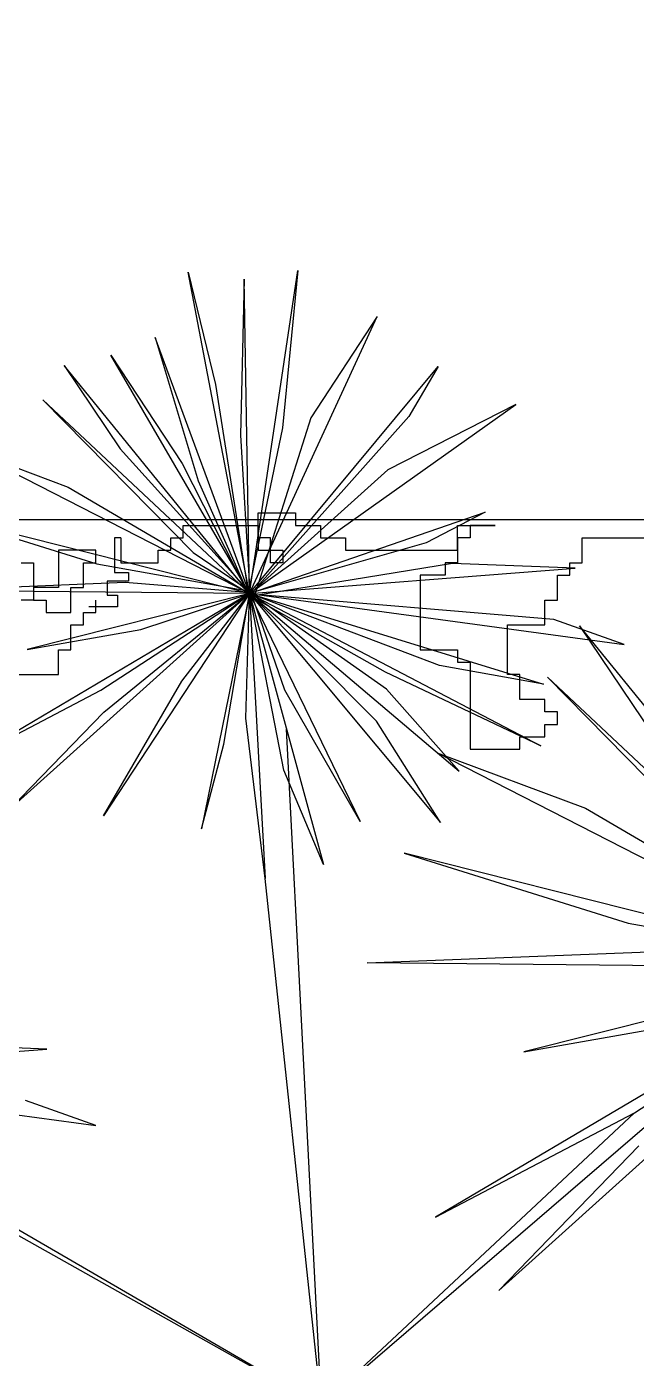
# Model space of a CAD drawing. Header units: inches. Extents: x 1559 to 2285, y -669 to 464.
# Drawn here: x 1863.65 to 1867.06, y 142.93 to 150.39 of the extents above; entities that cross this region are included whole.
import ezdxf

# ---------------------------------------------------------------- set-up
doc = ezdxf.new("R2010")
doc.units = ezdxf.units.IN
doc.header["$MEASUREMENT"] = 0

msp = doc.modelspace()

# ---------------------------------------------------------------- hatches: boundary and pattern name
at = {"true_color": 0x000000}
h = msp.add_hatch(dxfattribs=at)
h.set_pattern_fill('ANGLE', color=18, scale=150)
h.set_pattern_definition([(0, (-1655.02412111452, -1843.914797195747), (0, 41.25), [30, -11.25]), (90, (-1655.02412111452, -1843.914797195747), (-41.25, 2.525834023241416e-15), [30, -11.25])])
h.paths.add_polyline_path([(1933.362881141185, -160.3697992128091), (2052.362881141185, -160.3697992128091), (2052.362881141185, -154.3697992128091), (1968.362881141185, -154.3697992128091), (1968.362881141185, -103.3781863066815), (1962.362881141185, -103.3781863066815), (1962.362881141185, -154.3697992128091), (1939.362881141185, -154.3697992128091), (1939.362881141185, -103.3781863066815), (1968.362881141185, -103.3781863066815), (1968.362881141185, -100.3781863066815), (1969.23766337049, -100.3781863066815, 0.3899832787427712), (1933.362881141186, -67.37818630668153), (1933.362881141186, 63.63020078719092), (1927.362881141186, 63.63020078719094), (1927.362881141186, 8.630200787190915, -0.3856434331269968), (1866.658680298081, 63.63020078719092), (1860.362881141185, 63.63020078719094), (1860.362881141185, 37.63020078719089), (1860.362881141185, -32.36979921280908), (1718.362881141185, -32.36979921280908), (1718.362881141185, -52.29761831783071), (1680.362881141185, -52.29761831783073), (1680.362881141185, -85.36979921280908), (1678.362881141185, -85.36979921280907), (1678.362881141185, -149.3697992128091), (1680.362881141185, -149.3697992128091), (1680.362881141185, -221.800579831156, -0.3728246932726983), (1716.362881141185, -263.3697992128091), (1680.362881141185, -263.3697992128091), (1680.362881141185, -265.3697992128091), (1830.362881141185, -265.3697992128091, 0.3934264603515364), (1869.362881141185, -307.2625193441159), (1869.362881141185, -265.3697992128091), (1881.362881141185, -265.3697992128091), (1881.362881141185, -307.2625193441159, 0.3934264603515364), (1920.362881141185, -265.3697992128091), (1933.362881141185, -265.3697992128091), (2052.362881141185, -265.3697992128091), (2052.362881141185, -262.3697992128091), (2022.362881141185, -262.3697992128091, -0.3659773818630436), (2052.362881141185, -226.8733205142114), (2052.362881141185, -224.976939490376), (2029.417564809624, -224.976939490376), (2029.417564809624, -181.4131369252664), (1933.362881141185, -181.4131369252664)])
h.paths.add_polyline_path([(1833.632715473581, -234.0367107187667), (1826.668792296578, -234.0367107187667), (1826.668792296578, -262.072468116284, -0.4142243799715586), (1824.937586565112, -263.8037377883315), (1819.743969366121, -263.8037377883315, -0.4142027448470122), (1818.012763634524, -262.0725959952778), (1818.01276363413, -262.0725320556846, -0.4142135623730951), (1816.281557901483, -263.8037377883315), (1789.447981754362, -263.8037377883315, -0.4142120619780711), (1787.71677602088, -262.0725409249418, -0.4142150629149533), (1785.985570288256, -263.8037555268459), (1759.151994141135, -263.8037555268459, -0.4142135625106859), (1757.420788407675, -262.0725497941989, -0.4142135623730951), (1755.689582675028, -263.8037555268459), (1728.856006527908, -263.8037555268459, -0.4142135623773987), (1727.124800795235, -262.0725497941989), (1727.124800794448, -262.0725320556674, -0.4142135623759922), (1725.393595061801, -263.8037377883314), (1720.199977864384, -263.8037377883314, -0.4142135623953105), (1718.468772131606, -262.0725320556845), (1718.468772131316, -234.0367107187667), (1712.248988074196, -234.0367107187667), (1712.248988074196, -216.3041604169202), (1683.047169659631, -216.3041604166148, -0.4142073167520004), (1681.705060827774, -214.962080203489), (1681.705060827774, -210.9357537073064, -0.4142198081550507), (1683.047169659631, -209.5936162554967, -0.4142073167520004), (1681.705060827774, -208.2515360423708), (1681.705060827774, -186.1906994427532, -0.4142198081550499), (1683.047169659631, -184.8485619909435, -0.4142073167520011), (1681.705060827774, -183.5064817778176), (1681.705060827774, -161.4456451769794, -0.4142089909240418), (1683.047120093056, -160.1035077266957), (1683.047169659631, -160.1035077263903, -0.4142073167520006), (1681.705060827774, -158.7614275132645), (1681.705060827774, -154.7351010170819, -0.4142198080217719), (1683.047169659631, -153.3929635658829), (1712.248988074196, -153.3929635655809), (1712.248988074196, -144.0272520969083), (1833.632715473581, -144.0272520969083)], flags=16)
h.paths.add_polyline_path([(1899.249142759642, -134.659146953751, -0.4142198080217726), (1900.591251591499, -133.317009502552), (1900.591219982843, -133.3170095015691, -0.4142004186558744), (1899.249142759642, -131.9749292891508), (1899.249142759642, -109.9140926891978, -0.4142198080217727), (1900.591251591499, -108.5719552379988), (1901.93336042398, -108.5719552373881, -0.4142135623759933), (1900.591251591805, -107.2298464052257), (1900.591251591805, -103.2035199091449, -0.4142135623953081), (1901.933360423967, -101.8614110768807), (1931.45975473153, -101.8614110768807, -0.4142073168267023), (1932.801863563402, -103.2034912903349), (1932.801863563402, -107.2298177865175, -0.4142198080833843), (1931.459754731544, -108.5719552379988, -0.4142073166788072), (1932.801863563402, -109.9140354507893), (1932.801863563402, -131.9748720507422, -0.4142198081550499), (1931.459754731544, -133.317009502552, -0.4142073167520011), (1932.801863563402, -134.6590897156778), (1932.801863563402, -156.7199263165161, -0.4142089909266808), (1931.459804298108, -158.0620637667998), (1931.459754731544, -158.0620637671051, -0.4142073167520006), (1932.801863563402, -159.404143980231), (1932.801863563402, -163.4304704764135, -0.4142198080217722), (1931.459754731544, -164.7726079276126), (1901.933360423981, -164.7726079276126, -0.4142135623761251), (1900.591251591805, -163.4304990954501), (1900.591251591805, -159.4041725993693, -0.4142135623953082), (1901.933360423967, -158.0620637671051), (1900.591301157757, -158.0620637667998, -0.4142181336944553), (1899.249142759642, -156.7199835549246)], flags=16)
h.paths.add_polyline_path([(1809.977211723301, -167.6827558471887), (1809.977211723301, -210.3812069684864), (1735.904491824476, -210.3812069684864), (1735.904491824476, -167.6827558471887)], flags=0)
h.paths.add_polyline_path([(1801.37524208616, -176.2847254843291), (1801.37524208616, -201.7792373313459), (1744.506461461617, -201.7792373313459), (1744.506461461617, -176.2847254843291)], flags=0)
h.paths.add_polyline_path([(1810.146812920405, -125.4191026335965), (1805.978378249924, -125.4191026335965), (1805.978378249924, -126.252789567723), (1795.55729157357, -126.252789567723), (1795.55729157357, -125.4191026335965), (1791.388856902938, -125.4191026335965), (1791.388856902938, -122.9180418312928), (1795.55729157357, -122.9180418312928), (1795.55729157357, -121.2506679630398), (1791.388856902938, -121.2506679630397), (1791.388856902938, -102.4927119456482), (1786.478719704571, -102.4927119456482), (1786.478719704571, -121.2506679630398), (1782.31028503409, -121.2506679630398), (1782.31028503409, -122.9180418312928), (1786.478719704571, -122.9180418312928), (1786.478719704571, -125.4191026335965), (1782.31028503409, -125.4191026335965), (1782.31028503409, -126.252789567723), (1771.889198357736, -126.252789567723), (1771.889198357736, -125.4191026335965), (1767.629131099701, -125.4191026335965), (1767.62642787471, -122.9180418312928), (1771.889198357736, -122.9180418312928), (1771.889198357736, -121.2506679630398), (1767.62642787471, -121.2506679630398), (1767.629131099701, -102.4927119456482), (1762.373040517853, -102.4927119456482), (1762.373040517853, -121.2506679630398), (1758.204605847372, -121.2506679630398), (1758.204605847372, -122.9180418312928), (1762.373040517853, -122.9180418312928), (1762.373040517853, -125.4191026335965), (1758.204605847372, -125.4191026335965), (1758.204605847372, -126.252789567723), (1747.783519171018, -126.252789567723), (1747.783519171018, -125.4191026335965), (1743.615084500538, -125.4191026335965), (1743.615084500538, -122.9180418312928), (1747.783519171018, -122.9180418312928), (1747.783519171018, -121.2506679630397), (1743.615084500538, -121.2506679630398), (1743.615084500538, -102.4927119456482), (1740.027217953311, -102.4927119456482), (1740.027217953311, -93.11373393691446), (1721.269261935843, -93.11373393691446), (1721.269261935843, -88.94529926635772), (1719.60188806759, -88.94529926635772), (1719.60188806759, -93.11373393691446), (1717.100827265363, -93.11373393691446), (1717.100827265363, -88.94529926635772), (1716.267140331236, -88.94529926635772), (1716.267140331236, -78.52421259000376), (1717.100827265363, -78.52421259000376), (1717.100827265363, -74.35577791944704), (1719.60188806759, -74.35577791944704), (1719.60188806759, -78.52421259000377), (1721.269261935843, -78.52421259000377), (1721.269261935843, -74.35577791944704), (1740.027217953311, -74.35577791944702), (1740.027217953311, -64.97679991071332), (1743.615084500538, -64.97679991071332), (1743.615084500538, -46.21884389332176), (1747.783519171018, -46.21884389332175), (1747.783519171018, -44.5514700250687), (1743.615084500538, -44.5514700250687), (1743.615084500538, -42.05040922276498), (1747.783519171018, -42.05040922276498), (1747.783519171018, -41.21672228863849), (1758.204605847372, -41.21672228863848), (1758.204605847372, -42.050409222765), (1762.373040517853, -42.050409222765), (1762.373040517853, -44.55147002506871), (1758.204605847372, -44.5514700250687), (1758.204605847372, -46.21884389332173), (1762.373040517853, -46.21884389332175), (1762.373040517853, -64.97679991071334), (1767.62642787471, -64.97679991071334), (1767.629131099701, -46.21884389332173), (1771.889198357736, -46.21884389332173), (1771.889198357736, -44.5514700250687), (1767.62642787471, -44.5514700250687), (1767.629131099701, -42.050409222765), (1771.889198357736, -42.050409222765), (1771.889198357736, -41.21672228863848), (1782.31028503409, -41.21672228863851), (1782.31028503409, -42.05040922276498), (1786.478719704571, -42.050409222765), (1786.478719704571, -44.55147002506871), (1782.31028503409, -44.55147002506871), (1782.31028503409, -46.21884389332175), (1786.478719704571, -46.21884389332176), (1786.478719704571, -64.97679991071334), (1791.388856902938, -64.97679991071332), (1791.388856902938, -46.21884389332176), (1795.55729157357, -46.21884389332178), (1795.55729157357, -44.5514700250687), (1791.388856902938, -44.55147002506872), (1791.388856902938, -42.050409222765), (1795.55729157357, -42.050409222765), (1795.55729157357, -41.21672228863848), (1805.978378249924, -41.21672228863848), (1805.978378249924, -42.050409222765), (1810.146812920405, -42.05040922276498), (1810.146812920405, -44.5514700250687), (1805.978378249924, -44.5514700250687), (1805.978378249924, -46.21884389332176), (1810.146812920405, -46.21884389332173), (1810.146812920405, -64.97679991071335), (1815.059042023029, -64.97679991071334), (1815.059042023029, -74.35577791944704), (1833.816998040496, -74.35577791944705), (1833.816998040496, -78.52421259000376), (1835.484371908598, -78.52421259000377), (1835.484371908598, -74.35577791944704), (1837.985432710977, -74.35577791944704), (1837.985432710977, -78.52421259000377), (1838.819119645104, -78.52421259000378), (1838.819119645104, -88.94529926635772), (1837.985432710977, -88.94529926635772), (1837.985432710977, -93.11373393691446), (1835.484371908598, -93.11373393691446), (1835.484371908598, -88.94529926635772), (1833.816998040496, -88.94529926635772), (1833.816998040496, -93.11373393691447), (1815.059042023029, -93.11373393691444), (1815.059042023029, -102.4927119456482), (1810.146812920405, -102.4927119456482), (1810.146812920405, -121.2506679630398), (1805.978378249924, -121.2506679630398), (1805.978378249924, -122.9180418312928), (1810.146812920405, -122.9180418312928)], flags=16)
h.paths.add_polyline_path([(1793.761158327143, -183.8988092433465), (1793.761158327143, -194.1651535723286), (1752.120545220634, -194.1651535723286), (1752.120545220634, -183.8988092433465)], flags=0)
h.paths.add_polyline_path([(1785.985570288256, -220.5236122110619), (1759.151994141135, -220.5236122110619, 0.4142135623773939), (1757.420788408463, -222.2548179437088), (1757.420788408463, -253.9935897084953, -0.4142073186708097), (1759.151957236356, -252.2623839762589), (1785.985533383502, -252.2623839762589, -0.414219806100049), (1787.716776020902, -253.9935897085124), (1787.716776020902, -222.2548179437303, 0.4142135623767316)], flags=0)
h.paths.add_polyline_path([(1924.637788325548, -250.437667186663), (1944.120143585722, -250.437667186663), (1944.120143585722, -264.0986732663878), (1924.637788325548, -264.0986732663878)], flags=16)
h.paths.add_polyline_path([(1937.789094271733, -256.7217799199861, -1), (1929.669167954113, -256.7217799199861, -1)], flags=0)
h.paths.add_polyline_path([(1949.822223385298, -238.0065871095616), (1978.915124594467, -238.0065871095616), (1978.915124594467, -264.4401151906059), (1949.822223385287, -264.4401151905767)], flags=16)
h.paths.add_polyline_path([(1980.507722272538, -242.2426448664337), (2017.353727980168, -242.2426448664337), (2017.353727980168, -264.4401151906059), (1980.507722272538, -264.4401151906059)], flags=16)
h.paths.add_polyline_path([(1982.507722272538, -244.2426448664337), (2015.353727980168, -244.2426448664337), (2015.353727980168, -262.4401151906059), (1982.507722272538, -262.4401151906059)], flags=0)
h.paths.add_polyline_path([(1715.257781631534, -186.190642204687), (1715.257781631534, -208.2514788042557, -0.4142198080309196), (1713.915672799676, -209.5936162554967), (1688.415604988282, -209.5936162557489), (1688.415604988282, -184.8485619912489), (1713.915672799676, -184.8485619915542, -0.4142073167535255)], flags=0)
h.paths.add_polyline_path([(2100.362881141185, 63.63020078719089), (1997.362881141186, 63.63020078719097), (1997.362881141186, 65.63020078719092), (1946.362881141185, 65.63020078719092), (1946.362881141185, 63.63020078719092), (1939.362881141185, 63.63020078719094), (1939.362881141185, 60.42343894398437), (1960.84480063909, 60.42343894398437), (1960.84480063909, -61.83922265318323), (1939.362881141185, -61.83922265318327), (1939.362881141185, -67.8817076080838, -0.3425020075252717), (1969.23766337049, -100.3781863066815), (1971.362881141185, -100.3781863066815), (1971.362881141185, -130.2278094198801, 0.3567614236843903), (1998.21334599887, -103.3697992128091), (2058.362881141185, -103.3697992128091), (2059.362881141185, -103.3697992128091), (2059.362881141185, -105.3697992128091), (2079.353137630445, -105.3697992128091), (2099.362881141185, -105.3697992128091), (2099.362881141185, -103.3697992128091), (2100.362881141185, -103.3697992128091), (2100.362881141185, -93.70672100601665), (2073.270251478315, -93.7038378149412), (2073.273193750878, -66.0560378852723), (2064.857254382186, -66.05514226297977), (2064.857254382186, -79.9296702664301), (1970.778765064785, -79.92967026643008), (1970.778765064785, 21.40352907693568), (2064.857254382186, 21.40352907693568), (2064.857254382186, 8.593918439397243), (2073.282020567762, 8.593021877801533), (2073.284962839923, 36.24082180747038), (2100.362881141185, 36.23794018197447)])
h.paths.add_polyline_path([(2093.766377404738, 48.20942247166749, -1), (2079.50507173328, 48.20942247166749, -1)], flags=16)
h.paths.add_polyline_path([(2100.362881141185, -109.3697992128091), (2099.362881141185, -109.3697992128091), (2099.362881141185, -107.3697992128091), (2099.158650396052, -107.3697992128091), (2059.362881141185, -107.3697992128091), (2059.362881141185, -109.3697992128091), (2058.362881141185, -109.3697992128091), (2058.362881141185, -115.3697992128091), (2056.362881141185, -115.3697992128091), (2056.362881141185, -148.3697992128091), (2058.362881141185, -148.3697992128091), (2058.362881141185, -226.3697992128091, 0.4142135623730951), (2022.362881141185, -262.3697992128091), (2052.362881141185, -262.3697992128091), (2058.362881141185, -262.3697992128091), (2058.362881141185, -265.3697992128091), (2059.362881141185, -265.3697992128091), (2059.362881141185, -267.3697992128091), (2099.362881141185, -267.3697992128091), (2099.362881141185, -265.3697992128091), (2100.362881141185, -265.3697992128091)])
h.paths.add_polyline_path([(1872.362881141185, -307.3697992128091, -0.4142135623731062), (1830.362881141185, -265.3697992128075), (1830.362881141185, -271.3697992128091), (1825.479953740808, -271.3697992128091), (1825.479953740808, -296.1811279644018), (1800.298339692588, -296.1811279644018), (1800.298339692588, -308.8284743566737), (1816.150131699688, -308.8284743566737), (1816.150131699688, -413.1801133976678), (1702.220218928415, -413.1801133976678), (1702.220218928415, -308.8284743566737), (1716.608412367197, -308.8284743566737), (1716.608412367197, -296.1811279644018), (1691.465376737888, -296.1811279644018), (1691.465376737888, -271.3697992128091), (1680.362881141185, -271.3697992128091), (1680.362881141185, -331.3697992128091), (1678.362881141185, -331.3697992128091), (1678.362881141185, -395.3697992128091), (1680.362881141185, -395.3697992128092), (1680.362881141185, -481.3697992128091), (1686.362881141185, -481.3697992128091), (1686.362881141185, -457.1168234893266), (1746.165952347736, -457.1168234893266), (1746.165952347736, -481.3697992128093), (1799.362881141186, -481.3697992128093), (1799.362881141185, -490.3698794106449), (1756.331278985179, -490.3698794106449, 0.4012768325159566), (1799.362881141186, -529.3544354727711), (1799.362881141186, -567.3697992128089), (1801.362881141186, -567.3697992128091), (1801.362881141186, -569.369799212809), (1834.362881141185, -569.3697992128092), (1834.362881141185, -567.3697992128091), (1836.362881141185, -567.369799212809), (1836.362881141185, -481.3697992128085), (1836.387340191519, -481.2762224308369), (1836.387340191519, -343.6390163322467), (1872.362881141185, -343.6390163322467)])
h.paths.add_polyline_path([(1779.114247243981, -459.3730904204621), (1774.349900224975, -475.8020019517706, -0.571428571423007), (1749.881308583253, -468.7061659662743), (1754.645655602293, -452.2772544348438, -0.7999999998004025), (1757.267290420859, -453.0375225763169, -0.4142135623121471), (1758.620051604827, -452.2929759055531), (1775.748040043752, -457.2600536395611, -0.4142207438337236), (1776.49261242445, -458.6128222809417, -0.8000000003121504)], flags=16)
h.paths.add_polyline_path([(1771.947059591183, -474.2872651933083, -0.5330324225951758), (1752.721737586967, -468.7119654908074), (1753.259154330059, -466.858789789453, 0.5330324225962454), (1772.484476334346, -472.4340894917889)], flags=0)
h.paths.add_polyline_path([(1793.468907163508, -469.2092686306751, -1), (1781.673334392253, -469.2092686306751, -1)], flags=16)
h.paths.add_polyline_path([(1789.919408399015, -469.2092686306751, -1), (1785.222833156746, -469.2092686306751, -1)], flags=0)
h.paths.add_polyline_path([(2100.362881141185, -271.3697992128091), (2099.362881141185, -271.3697992128091), (2099.362881141185, -269.3697992128091), (2059.362881141185, -269.3697992128091), (2059.362881141185, -271.3697992128091), (2061.408882795542, -271.3697992128091), (2061.408882795542, -309.8220214591456), (1983.961197735669, -309.8220214591456), (1983.961197735669, -288.95915838156), (1920.362881141185, -288.95915838156), (1920.362881141185, -271.3697992128091), (1920.362881141185, -270.3697992128091), (1920.064200065171, -270.3697992128091, -0.3593658378953171), (1881.362881141185, -307.2625193441159, -0.01787426565253887), (1878.362881141185, -307.3697992128091), (1878.362881141185, -312.7742566919042), (1900.909313579614, -312.7742566919042), (1900.909313579614, -343.6390163322467), (1914.338422090852, -343.6390163322467), (1914.338422090852, -481.3697992128094), (1914.362881141185, -481.3697992128094), (1914.362881141186, -567.3697992128091), (1916.362881141186, -567.3697992128091), (1916.362881141186, -569.3697992128091), (1943.362881141186, -569.3697992128091), (1943.362881141186, -567.3697992128092), (1945.362881141186, -567.3697992128091), (1945.362881141185, -550.3697992128091), (1945.362881141185, -529.3543552749352, 0.4012768325159522), (1988.394483297192, -490.3697992128091), (1945.362881141185, -490.3697992128091), (1945.362881141185, -481.3697992128091), (2100.362881141185, -481.3697992128091)])
h.paths.add_polyline_path([(1946.049975272555, -335.6578025892854), (2053.938147280868, -335.6578025892854), (2053.938147280868, -349.8504910190269), (2068.233087876769, -349.8504910190269), (2068.233087876769, -319.2172317893479), (2098.866347106448, -319.2172317893479), (2098.866347106448, -349.8504910190269), (2098.866347106448, -441.7502687080639), (2098.866347106448, -472.3835279377429), (2068.233087876769, -472.3835279377429), (2068.233087876769, -441.7502687080639), (2053.938147280868, -441.7502687080639), (2053.938147280868, -456.8264417213863), (1946.04997527256, -456.8264417213864)], flags=16)
h.paths.add_polyline_path([(1949.04997527256, -338.6578025892854), (2050.938147280868, -338.6578025892854), (2050.938147280868, -351.0758213884636), (2097.641016737011, -351.0758213884636), (2097.641016737011, -440.5249383390728), (2050.938147280868, -440.5249383390728), (2050.938147280868, -453.8264417213863), (1949.04997527256, -453.8264417213863)], flags=0)
h.paths.add_polyline_path([(1977.558640556723, -361.9165221145209), (2063.29160122759, -361.9165221145209), (2063.29160122759, -368.349506552504), (1998.356045920079, -368.349506552504), (1998.356045920079, -437.4141946775639, 0.08670976453329374), (2005.948874875715, -440.4297539215002, -0.2238549086096313), (1977.870376069674, -424.5859196926127), (1987.295252819138, -420.6011603854732, 0.1277774427147852), (1991.923061481651, -431.6021637455236), (1991.923061481651, -368.3495065525038), (1977.558640556723, -368.3495065525038)], flags=0)
h.paths.add_polyline_path([(1996.211717773788, -364.0608502603667), (1996.211717773788, -366.2051784066582), (1994.067389627496, -366.2051784066582), (1994.067389627496, -364.0608502603667)], flags=0)
edge = h.paths.add_edge_path(flags=0)
edge.add_ellipse((2084.224836506307, -335.6824251949608), major_axis=(-8.274923913768816, 9.00561493013113e-12), ratio=0.9754478353383562, start_angle=270.0000000000608, end_angle=360.0000000000639, ccw=False)
edge.add_ellipse((2084.224836506307, -335.6824251949608), major_axis=(-8.274923913768816, 9.00561493013113e-12), ratio=0.9754478353383562, start_angle=180.0000000000639, end_angle=270.0000000000608, ccw=False)
edge.add_ellipse((2084.224836506307, -335.6824251949608), major_axis=(-8.274923913768816, 9.00561493013113e-12), ratio=0.9754478353383562, start_angle=90.00000000006082, end_angle=180.0000000000639, ccw=False)
edge.add_ellipse((2084.224836506307, -335.6824251949608), major_axis=(-8.274923913768816, 9.00561493013113e-12), ratio=0.9754478353383562, start_angle=6.389200279954821e-11, end_angle=90.00000000006082, ccw=False)
h.paths.add_polyline_path([(2074.019971161584, -292.2579689311424, -1), (2094.121804087308, -292.2579689311424, -1)], flags=16)
h.paths.add_polyline_path([(2082.457830141058, -361.7032764344017), (2091.142436501947, -361.7032764344017, -0.4142135623767026), (2096.043757978756, -366.6045979111504), (2096.043757978756, -386.042556486478, -0.4142135623747054), (2091.142436502008, -390.9438779632537), (2082.457830141118, -390.9438779632537, -0.4142135623767026), (2077.556508664309, -386.042556486505), (2077.556508664309, -366.6045979111773, -0.4142135623747054)], flags=0)
h.paths.add_polyline_path([(2076.019971161584, -292.2579689311424, -1), (2092.121804087309, -292.2579689311424, -1)], flags=0)
h.paths.add_polyline_path([(2082.457830141058, -362.9286068035889), (2091.142436501879, -362.9286068035889, -0.4142135623833196), (2094.818427609569, -366.6045979111503), (2094.818427609569, -386.0425564864477, -0.4142109823334528), (2091.142468883188, -389.7185475939239), (2082.457862522192, -389.7185475939239, -0.4142135649399584), (2078.781839033639, -386.0425888354237), (2078.781839033639, -366.6046302599762, -0.4142161398440656)], flags=0)
h.paths.add_polyline_path([(2082.457830141058, -406.5316179154058), (2091.142436501947, -406.5316179154058, -0.4142135623767026), (2096.043757978756, -411.4329393921545), (2096.043757978756, -430.8708979674822, -0.4142135623747054), (2091.142436502008, -435.7722194442578), (2082.457830141118, -435.7722194442578, -0.4142135623767026), (2077.556508664309, -430.8708979675091), (2077.556508664309, -411.4329393921815, -0.4142135623747035)], flags=0)
h.paths.add_polyline_path([(2082.457797753438, -407.7569482847357), (2091.142404114434, -407.7569482847357, -0.414216142931391), (2094.818427609569, -411.4329393921545), (2094.818427609569, -430.8708979674518, -0.4142135623776604), (2091.142436502008, -434.5468890750706), (2082.457830141186, -434.5468890750706, -0.4142109849170489), (2078.781839033639, -430.870930316335), (2078.781839033639, -411.4329717409803, -0.4142135592820865)], flags=0)
edge = h.paths.add_edge_path(flags=0)
edge.add_ellipse((2084.224836506307, -455.9183345325757), major_axis=(8.274923913768362, 1.334923375744854e-11), ratio=0.9754478353384098, start_angle=89.99999999990979, end_angle=179.9999999999052, ccw=False)
edge.add_ellipse((2084.224836506307, -455.9183345325757), major_axis=(8.274923913768362, 1.334923375744854e-11), ratio=0.9754478353384098, start_angle=-9.481482265982777e-11, end_angle=89.99999999990979, ccw=False)
edge.add_ellipse((2084.224836506307, -455.9183345325757), major_axis=(8.274923913768362, 1.334923375744854e-11), ratio=0.9754478353384098, start_angle=269.99999999990985, end_angle=359.99999999990524, ccw=False)
edge.add_ellipse((2084.224836506307, -455.9183345325757), major_axis=(8.274923913768362, 1.334923375744854e-11), ratio=0.9754478353384098, start_angle=179.9999999999052, end_angle=269.99999999990985, ccw=False)
h.paths.add_polyline_path([(2058.362881141185, 249.6302007871909), (2052.362881141185, 249.630200787191), (2052.362881141185, 210.6242133978385, -0.3934677217301042), (2010.469732674076, 249.6302007871909), (2004.362881141185, 249.6302007871909), (2004.362881141185, 111.6302007871909), (1998.362881141187, 111.6302007871909, -0.4142135623730979), (2040.362881141186, 69.63020078719012), (2040.362881141186, 93.63020078719086), (2058.362881141185, 93.63020078719092)])
at = {"true_color": 0x136734}
h = msp.add_hatch(dxfattribs=at)
h.set_pattern_fill('GRASS', color=116, scale=10)
h.set_pattern_definition([(90, (-1655.02412111452, -1843.914797195747), (-7.071067809999999, 7.071067809999999), [1.875, -12.26713563]), (45, (-1655.02412111452, -1843.914797195747), (-7.071067811865476, 7.071067811865476), [1.875, -8.125]), (135, (-1655.02412111452, -1843.914797195747), (-7.071067811865476, -7.071067811865475), [1.875, -8.125])])
h.paths.add_polyline_path([(1868.362881141186, 249.6302007871909), (1746.362881141185, 249.6302007871909), (1746.362881141185, 243.6302007871909), (1746.362881141185, 240.6302007871908), (1746.362881141185, 201.6302007871909), (1746.362881141185, 195.6302007871909), (1755.450964782813, 195.6302007871909), (1755.450964782813, 193.6302007871909), (1819.450964782813, 193.6302007871909), (1819.450964782813, 195.6302007871909), (1860.362881141185, 195.6302007871909), (1860.362881141185, 186.6302007871909), (1868.362881141186, 186.6302007871909)])
h.paths.add_polyline_path([(1868.362881141185, 147.630200787191), (1860.362881141185, 147.630200787191), (1860.362881141185, 85.63020078719092), (1868.362881141185, 85.63020078719094)])
h.paths.add_polyline_path([(1998.362881141185, 249.6302007871908), (1992.362881141185, 249.6302007871908), (1933.362881141185, 249.6302007871906), (1933.362881141185, 85.63020078719092), (1933.362881141185, 69.63020078719092), (1946.362881141185, 69.63020078719092), (1946.362881141185, 67.63020078719092), (1997.362881141186, 67.63020078719092), (1997.362881141186, 69.63020078719092), (1998.362881141186, 69.63020078719092), (1998.362881141185, 111.6302007871909)])

# ---------------------------------------------------------------- linework, layer by layer
at = {"color": 14, "true_color": 0xa30000}
for p, q in [((1864.552981669042, 149.0165007398043), (1864.707249087371, 148.3878238720141)), ((1864.896829399042, 147.2170523660631), (1864.552981669042, 149.0165007398043)), ((1864.866913160496, 148.9773077421478), (1864.845948981567, 148.103839822239)), ((1864.896829399042, 147.2170523660631), (1864.866913160496, 148.9773077421478)), ((1864.896829399042, 147.2170523660631), (1865.167390737761, 149.0259868337044)), ((1865.167390737761, 149.0259868337044), (1865.081736520511, 148.1453978241647)), ((1864.896829399042, 147.2170523660631), (1865.612505340974, 148.7682766733541)), ((1865.612505340974, 148.7682766733541), (1865.241240910008, 148.2008102413733)), ((1864.369853879412, 148.6506959324194), (1864.610158183778, 147.8475611070854)), ((1864.896829399042, 147.2170523660631), (1864.369853879412, 148.6506959324194)), ((1864.119949004374, 148.5519880304645), (1864.520002111953, 147.9445315262198)), ((1864.896829399042, 147.2170523660631), (1864.119949004374, 148.5519880304645)), ((1863.859713576374, 148.4939221938238), (1864.173254005886, 148.0276492780546)), ((1864.896829399042, 147.2170523660631), (1863.859713576374, 148.4939221938238)), ((1864.896829399042, 147.2170523660631), (1865.952840031201, 148.4874721821685)), ((1865.952840031201, 148.4874721821685), (1865.789105655028, 148.2077357010494)), ((1864.707249087371, 148.3878238720141), (1864.890026210675, 147.2234352633347)), ((1863.740452719532, 148.3019897738121), (1864.58241885671, 147.4458267632213)), ((1864.896829399042, 147.2170523660631), (1863.740452719532, 148.3019897738121)), ((1864.896829399042, 147.2170523660631), (1866.388228980072, 148.2759077083685)), ((1866.388228980072, 148.2759077083685), (1865.671210256134, 147.9098989839657)), ((1865.241240910008, 148.2008102413733), (1864.921775629888, 147.1919803874245)), ((1865.789105655028, 148.2077357010494), (1864.923062778184, 147.2356773905035)), ((1864.845948981567, 148.103839822239), (1864.896215082176, 147.2531984399651)), ((1865.081736520511, 148.1453978241647), (1864.887557075735, 147.2115608368888)), ((1863.328657977151, 148.0197327190289), (1863.881984553956, 147.8129285648268)), ((1864.896829399042, 147.2170523660631), (1863.328657977151, 148.0197327190289)), ((1864.173254005886, 148.0276492780546), (1864.891636544675, 147.2311795920428)), ((1864.520002111953, 147.9445315262198), (1864.87911201189, 147.2388655489167)), ((1865.671210256134, 147.9098989839657), (1864.905853060943, 147.2201681983703)), ((1863.881984553956, 147.8129285648268), (1864.896829347147, 147.2170523926263)), ((1864.610158183778, 147.8475611070854), (1864.888715372011, 147.2171312509163)), ((1863.205688549561, 147.6447353340503), (1864.041488943453, 147.3834888863456)), ((1864.896829399042, 147.2170523660631), (1863.205688549561, 147.6447353340503)), ((1864.896829399042, 147.2170523660631), (1866.216085006728, 147.6725857502338)), ((1866.216085006728, 147.6725857502338), (1865.886193299772, 147.5012374324646)), ((1865.886193299772, 147.5012374324646), (1864.905853060943, 147.2201681983703)), ((1864.58241885671, 147.4458267632213), (1864.883099894779, 147.2406441634886)), ((1864.041488943453, 147.3834888863456), (1864.887557972174, 147.231106049998)), ((1864.896829399042, 147.2170523660631), (1866.720358756204, 147.3591369528473)), ((1866.033767041198, 147.3841391314213), (1864.92141818704, 147.2042006277525)), ((1866.720358756204, 147.3591369528473), (1866.033767041198, 147.3841391314213)), ((1863.067859423548, 147.2348336752053), (1864.200993332955, 147.2795912595652)), ((1864.200993332955, 147.2795912595652), (1864.885919883798, 147.2234579920874)), ((1864.896829399042, 147.2170523660631), (1863.067859423548, 147.2348336752053)), ((1864.896829399042, 147.2170523660631), (1863.323070923418, 146.2849946389653)), ((1864.896829399042, 147.2170523660631), (1863.55886310687, 146.0116797813345)), ((1864.896829399042, 147.2170523660631), (1863.65277503018, 146.9033591163897)), ((1864.065125378987, 146.6747357356369), (1864.896829399383, 147.2170523663102)), ((1864.896829399042, 147.2170523660631), (1864.079578376582, 145.9713575946418)), ((1864.081905195138, 146.5518481558471), (1864.896829398943, 147.2170523659508)), ((1864.288835621626, 147.0154728960984), (1864.906664340157, 147.2178186786804)), ((1864.518138050029, 146.7250091191658), (1864.896829399047, 147.2170523660766)), ((1864.896829399042, 147.2170523660631), (1864.628635860524, 145.8987783577927)), ((1864.753032664204, 146.3731006783555), (1864.896829399042, 147.2170523660631)), ((1864.876070527633, 146.5183325668218), (1864.896829399042, 147.2170523660631)), ((1865.961062108523, 146.8143828579138), (1864.896829386666, 147.2170523776758)), ((1865.608718557838, 146.5015747723092), (1864.896829398606, 147.2170523656723)), ((1865.088596398735, 146.2278687898892), (1864.896829399042, 147.2170523660631)), ((1864.896829399042, 147.2170523660631), (1865.965679898288, 145.9332937860172)), ((1864.896829399042, 147.2170523660631), (1866.543132647005, 146.7091177721002)), ((1864.896829399042, 147.2170523660631), (1865.311651612627, 145.6981323041433)), ((1864.896829399042, 147.2170523660631), (1866.528141030283, 146.3644202561642)), ((1864.896829399042, 147.2170523660631), (1866.070321556203, 146.2207108501283)), ((1864.896829399042, 147.2170523660631), (1864.984639099218, 145.6197463088349)), ((1864.896829399042, 147.2170523660631), (1865.516822260373, 145.9391005444765)), ((1864.896829399042, 147.2170523660631), (1866.994436771952, 146.9310301825242)), ((1865.094188584505, 146.6747357356369), (1864.905853060943, 147.2201681983703)), ((1865.66464693321, 146.6803222497963), (1864.908133184918, 147.2135648045231)), ((1865.659054747444, 146.7752807547292), (1864.914085395696, 147.196326798009)), ((1866.60049726606, 147.0717977539788), (1864.953280768227, 147.2093548607622)), ((1866.994436771952, 146.9310301825242), (1866.60049726606, 147.0717977539788)), ((1866.743664341851, 147.035869857447), (1867.213974986122, 146.3364604837865)), ((1868.299338075856, 145.120565115806), (1866.743664341851, 147.035869857447)), ((1863.65277503018, 146.9033591163897), (1864.288835621626, 147.0154728960984)), ((1866.543132647005, 146.7091177721002), (1865.961062108523, 146.8143828579138)), ((1866.528141030283, 146.3644202561642), (1865.659054747444, 146.7752807547292)), ((1866.564773056584, 146.7479712274272), (1867.827722262358, 145.4637267115455)), ((1868.299338075856, 145.120565115806), (1866.564773056584, 146.7479712274272)), ((1863.323070923418, 146.2849946389653), (1864.065125378987, 146.6747357356369)), ((1864.079578376582, 145.9713575946418), (1864.518138050029, 146.7250091191658)), ((1865.516822260373, 145.9391005444765), (1865.094188584505, 146.6747357356369)), ((1866.070321556203, 146.2207108501283), (1865.66464693321, 146.6803222497963)), ((1863.55886310687, 146.0116797813345), (1864.081905195138, 146.5518481558471)), ((1864.984639099218, 145.6197463088349), (1864.876070527633, 146.5183325668218)), ((1865.299010852647, 142.6673403896502), (1865.104240505834, 146.45759233511)), ((1865.965679898288, 145.9332937860172), (1865.608718557838, 146.5015747723092)), ((1864.628635860524, 145.8987783577927), (1864.753032664204, 146.3731006783555)), ((1865.947080943015, 146.3245856452546), (1866.777070808225, 146.0143794139492)), ((1868.299338075856, 145.120565115806), (1865.947080943015, 146.3245856452546)), ((1865.311651612627, 145.6981323041433), (1865.088596398735, 146.2278687898892)), ((1866.777070808225, 146.0143794139492), (1868.299337998018, 145.1205651556484)), ((1865.762626801634, 145.7620895677911), (1867.016327392473, 145.3702198962274)), ((1868.299338075856, 145.120565115806), (1865.762626801634, 145.7620895677911)), ((1865.299010852647, 142.6673403896502), (1864.984639099218, 145.6197463088349)), ((1867.016327392473, 145.3702198962274), (1868.285430935548, 145.1416456417037)), ((1865.555883112606, 145.1472370795147), (1867.255583976725, 145.2143734560635)), ((1868.299338075856, 145.120565115806), (1865.555883112606, 145.1472370795147)), ((1868.299338075856, 145.120565115806), (1865.938700362429, 143.7224785251614)), ((1868.299338075856, 145.120565115806), (1866.2923886376, 143.3125062387018)), ((1868.299338075856, 145.120565115806), (1866.433256522562, 144.6500252412959)), ((1867.051782045774, 144.3070901701644), (1868.299338076373, 145.1205651161788)), ((1866.433256522562, 144.6500252412959), (1867.387347409727, 144.8181959108611)), ((1861.939801902816, 144.5228023080584), (1863.763331259974, 144.6648868948425)), ((1863.763331259974, 144.6648868948425), (1863.076739544972, 144.6898890734166)), ((1867.675560061076, 144.7138276431716), (1865.32648734425, 142.6930451543436)), ((1861.939801902816, 144.5228023080584), (1864.037409275727, 144.2367801245195)), ((1864.037409275727, 144.2367801245195), (1863.643469769835, 144.3775476959741)), ((1867.051782045774, 144.3070901701644), (1865.299010852647, 142.6673403896502)), ((1865.938700362429, 143.7224785251614), (1867.051782045774, 144.3070901701644)), ((1865.299010852647, 142.6673403896502), (1862.755457718437, 144.0964862531112)), ((1866.2923886376, 143.3125062387018), (1867.076951769997, 144.1227588004706)), ((1865.299010852647, 142.6673403896502), (1863.571113534058, 143.6701701981595))]:
    msp.add_line(p, q, dxfattribs=at)
msp.add_line((1876.362881141185, 147.6302007871909), (1854.362881141186, 147.6302007871909))
at = {"color": 84, "linetype": 'Continuous'}
for p, q in [((1864.944908081742, 147.5288128213998), (1864.944908081742, 147.668199679065)), ((1864.944908081742, 147.668199679065), (1865.154354446102, 147.668199679065)), ((1865.154354446102, 147.668199679065), (1865.154354446102, 147.5985073566345)), ((1864.526011017456, 147.5288128213998), (1864.526011017456, 147.5985073566345)), ((1864.526011017456, 147.5985073566345), (1864.944908081742, 147.5985073566345)), ((1864.944908081742, 147.5985073566345), (1864.944908081742, 147.4591204989693)), ((1865.154354446102, 147.5985073566345), (1865.293985355676, 147.5985073566345)), ((1865.293985355676, 147.5985073566345), (1865.293985355676, 147.5288128213998)), ((1866.0619596939, 147.4591204989693), (1866.0619596939, 147.5985073566345)), ((1866.0619596939, 147.5985073566345), (1866.271406058265, 147.5985073566345)), ((1866.271406058265, 147.5985073566345), (1866.131775148691, 147.5985073566345)), ((1866.131775148691, 147.5985073566345), (1866.131775148691, 147.5288128213998)), ((1864.176929407962, 147.5288128213998), (1864.141033131383, 147.5288128213998)), ((1864.141033131383, 147.5288128213998), (1864.141033131383, 147.3349573536056)), ((1864.176929407962, 147.5288128213998), (1864.176929407962, 147.3894259637346)), ((1864.456195562673, 147.4591204989693), (1864.456195562673, 147.5288128213998)), ((1864.456195562673, 147.5288128213998), (1864.526011017456, 147.5288128213998)), ((1865.014723536524, 147.5288128213998), (1864.944908081742, 147.5288128213998)), ((1865.014723536524, 147.3894259637346), (1865.014723536524, 147.5288128213998)), ((1865.293985355676, 147.5288128213998), (1865.433616265254, 147.5288128213998)), ((1865.433616265254, 147.5288128213998), (1865.433616265254, 147.4591204989693)), ((1866.131775148691, 147.5288128213998), (1866.0619596939, 147.5288128213998)), ((1866.0619596939, 147.5288128213998), (1866.0619596939, 147.3894259637346)), ((1866.760118577337, 147.3894259637346), (1866.760118577337, 147.5288128213998)), ((1866.760118577337, 147.5288128213998), (1867.24883109641, 147.5288128213998)), ((1863.827852134027, 147.4591204989693), (1863.827852134027, 147.2500391060694)), ((1864.037298498384, 147.4591204989693), (1863.827852134027, 147.4591204989693)), ((1864.037298498384, 147.3894259637346), (1864.037298498384, 147.4591204989693)), ((1864.386380107878, 147.3894259637346), (1864.386380107878, 147.4591204989693)), ((1864.386380107878, 147.4591204989693), (1864.456195562673, 147.4591204989693)), ((1864.944908081742, 147.4591204989693), (1865.08453899132, 147.4591204989693)), ((1865.08453899132, 147.4591204989693), (1865.08453899132, 147.3894259637346)), ((1865.433616265254, 147.4591204989693), (1866.0619596939, 147.4591204989693)), ((1863.618401434106, 147.3894259637346), (1863.688221224449, 147.3894259637346)), ((1863.688221224449, 147.3894259637346), (1863.688221224449, 147.180346783635)), ((1863.967483043605, 147.3894259637346), (1864.037298498384, 147.3894259637346)), ((1863.967483043605, 147.2500391060694), (1863.967483043605, 147.3894259637346)), ((1864.141033131383, 147.3349573536056), (1864.219669660565, 147.3349573536056)), ((1864.176929407962, 147.3894259637346), (1864.386380107878, 147.3894259637346)), ((1864.219669660565, 147.3349573536056), (1864.219669660565, 147.2855054554732)), ((1865.08453899132, 147.3894259637346), (1865.014723536524, 147.3894259637346)), ((1866.0619596939, 147.3894259637346), (1865.992144239113, 147.3894259637346)), ((1865.992144239113, 147.3894259637346), (1865.992144239113, 147.3197336413001)), ((1866.690303122546, 147.3197336413001), (1866.690303122546, 147.3894259637346)), ((1866.690303122546, 147.3894259637346), (1866.760118577337, 147.3894259637346)), ((1864.219669660565, 147.2855054554732), (1864.100258399296, 147.2855054554732)), ((1864.100258399296, 147.2855054554732), (1864.100258399296, 147.206964977613)), ((1865.852513329544, 147.3197336413001), (1865.852513329544, 146.9015708554924)), ((1865.992144239113, 147.3197336413001), (1865.852513329544, 147.3197336413001)), ((1866.620487667763, 147.180346783635), (1866.620487667763, 147.3197336413001)), ((1866.620487667763, 147.3197336413001), (1866.690303122546, 147.3197336413001)), ((1863.688221224449, 147.2500391060694), (1863.688221224449, 147.180346783635)), ((1863.827852134027, 147.2500391060694), (1863.688221224449, 147.2500391060694)), ((1863.89766758881, 147.1106522483963), (1863.89766758881, 147.2500391060694)), ((1863.89766758881, 147.2500391060694), (1863.967483043605, 147.2500391060694)), ((1864.100258399296, 147.206964977613), (1864.158508622071, 147.206964977613)), ((1864.158508622071, 147.206964977613), (1864.158508622071, 147.1429685042712)), ((1863.688221224449, 147.180346783635), (1863.618401434106, 147.180346783635)), ((1863.688221224449, 147.180346783635), (1863.758036679232, 147.180346783635)), ((1863.758036679232, 147.180346783635), (1863.758036679232, 147.1106522483963)), ((1863.758036679232, 147.1106522483963), (1863.89766758881, 147.1106522483963)), ((1863.967483043605, 147.1106522483963), (1864.037298498384, 147.1106522483963)), ((1863.967483043605, 147.0409577131576), (1863.967483043605, 147.1106522483963)), ((1864.158508622071, 147.1429685042712), (1863.99832262872, 147.1429685042712)), ((1864.037298498384, 147.1106522483963), (1864.037298498384, 147.180346783635)), ((1866.550672212968, 147.0409577131576), (1866.550672212968, 147.180346783635)), ((1866.550672212968, 147.180346783635), (1866.620487667763, 147.180346783635)), ((1863.89766758881, 147.0409577131576), (1863.967483043605, 147.0409577131576)), ((1863.89766758881, 146.9015708554924), (1863.89766758881, 147.0409577131576)), ((1866.341225848611, 146.7621839978233), (1866.341225848611, 147.0409577131576)), ((1866.341225848611, 147.0409577131576), (1866.550672212968, 147.0409577131576)), ((1863.827852134027, 146.9015708554924), (1863.89766758881, 146.9015708554924)), ((1863.827852134027, 146.7621839978233), (1863.827852134027, 146.9015708554924)), ((1865.852513329544, 146.9015708554924), (1866.0619596939, 146.9015708554924)), ((1866.0619596939, 146.9015708554924), (1866.0619596939, 146.8318785330659)), ((1866.0619596939, 146.8318785330659), (1866.131775148691, 146.8318785330659)), ((1866.131775148691, 146.8318785330659), (1866.131775148691, 146.3440234248277)), ((1863.548585979316, 146.7621839978233), (1863.827852134027, 146.7621839978233)), ((1866.411041303395, 146.7621839978233), (1866.341225848611, 146.7621839978233)), ((1866.411041303395, 146.622797140158), (1866.411041303395, 146.7621839978233)), ((1866.550672212968, 146.622797140158), (1866.411041303395, 146.622797140158)), ((1866.550672212968, 146.5531048177276), (1866.550672212968, 146.622797140158)), ((1866.620487667763, 146.5531048177276), (1866.550672212968, 146.5531048177276)), ((1866.620487667763, 146.4834102824929), (1866.620487667763, 146.5531048177276)), ((1866.550672212968, 146.4137179600584), (1866.550672212968, 146.4834102824929)), ((1866.550672212968, 146.4834102824929), (1866.620487667763, 146.4834102824929)), ((1866.411041303395, 146.3440234248277), (1866.411041303395, 146.4137179600584)), ((1866.411041303395, 146.4137179600584), (1866.550672212968, 146.4137179600584)), ((1866.131775148691, 146.3440234248277), (1866.411041303395, 146.3440234248277))]:
    msp.add_line(p, q, dxfattribs=at)

doc.saveas('drawing.dxf')
